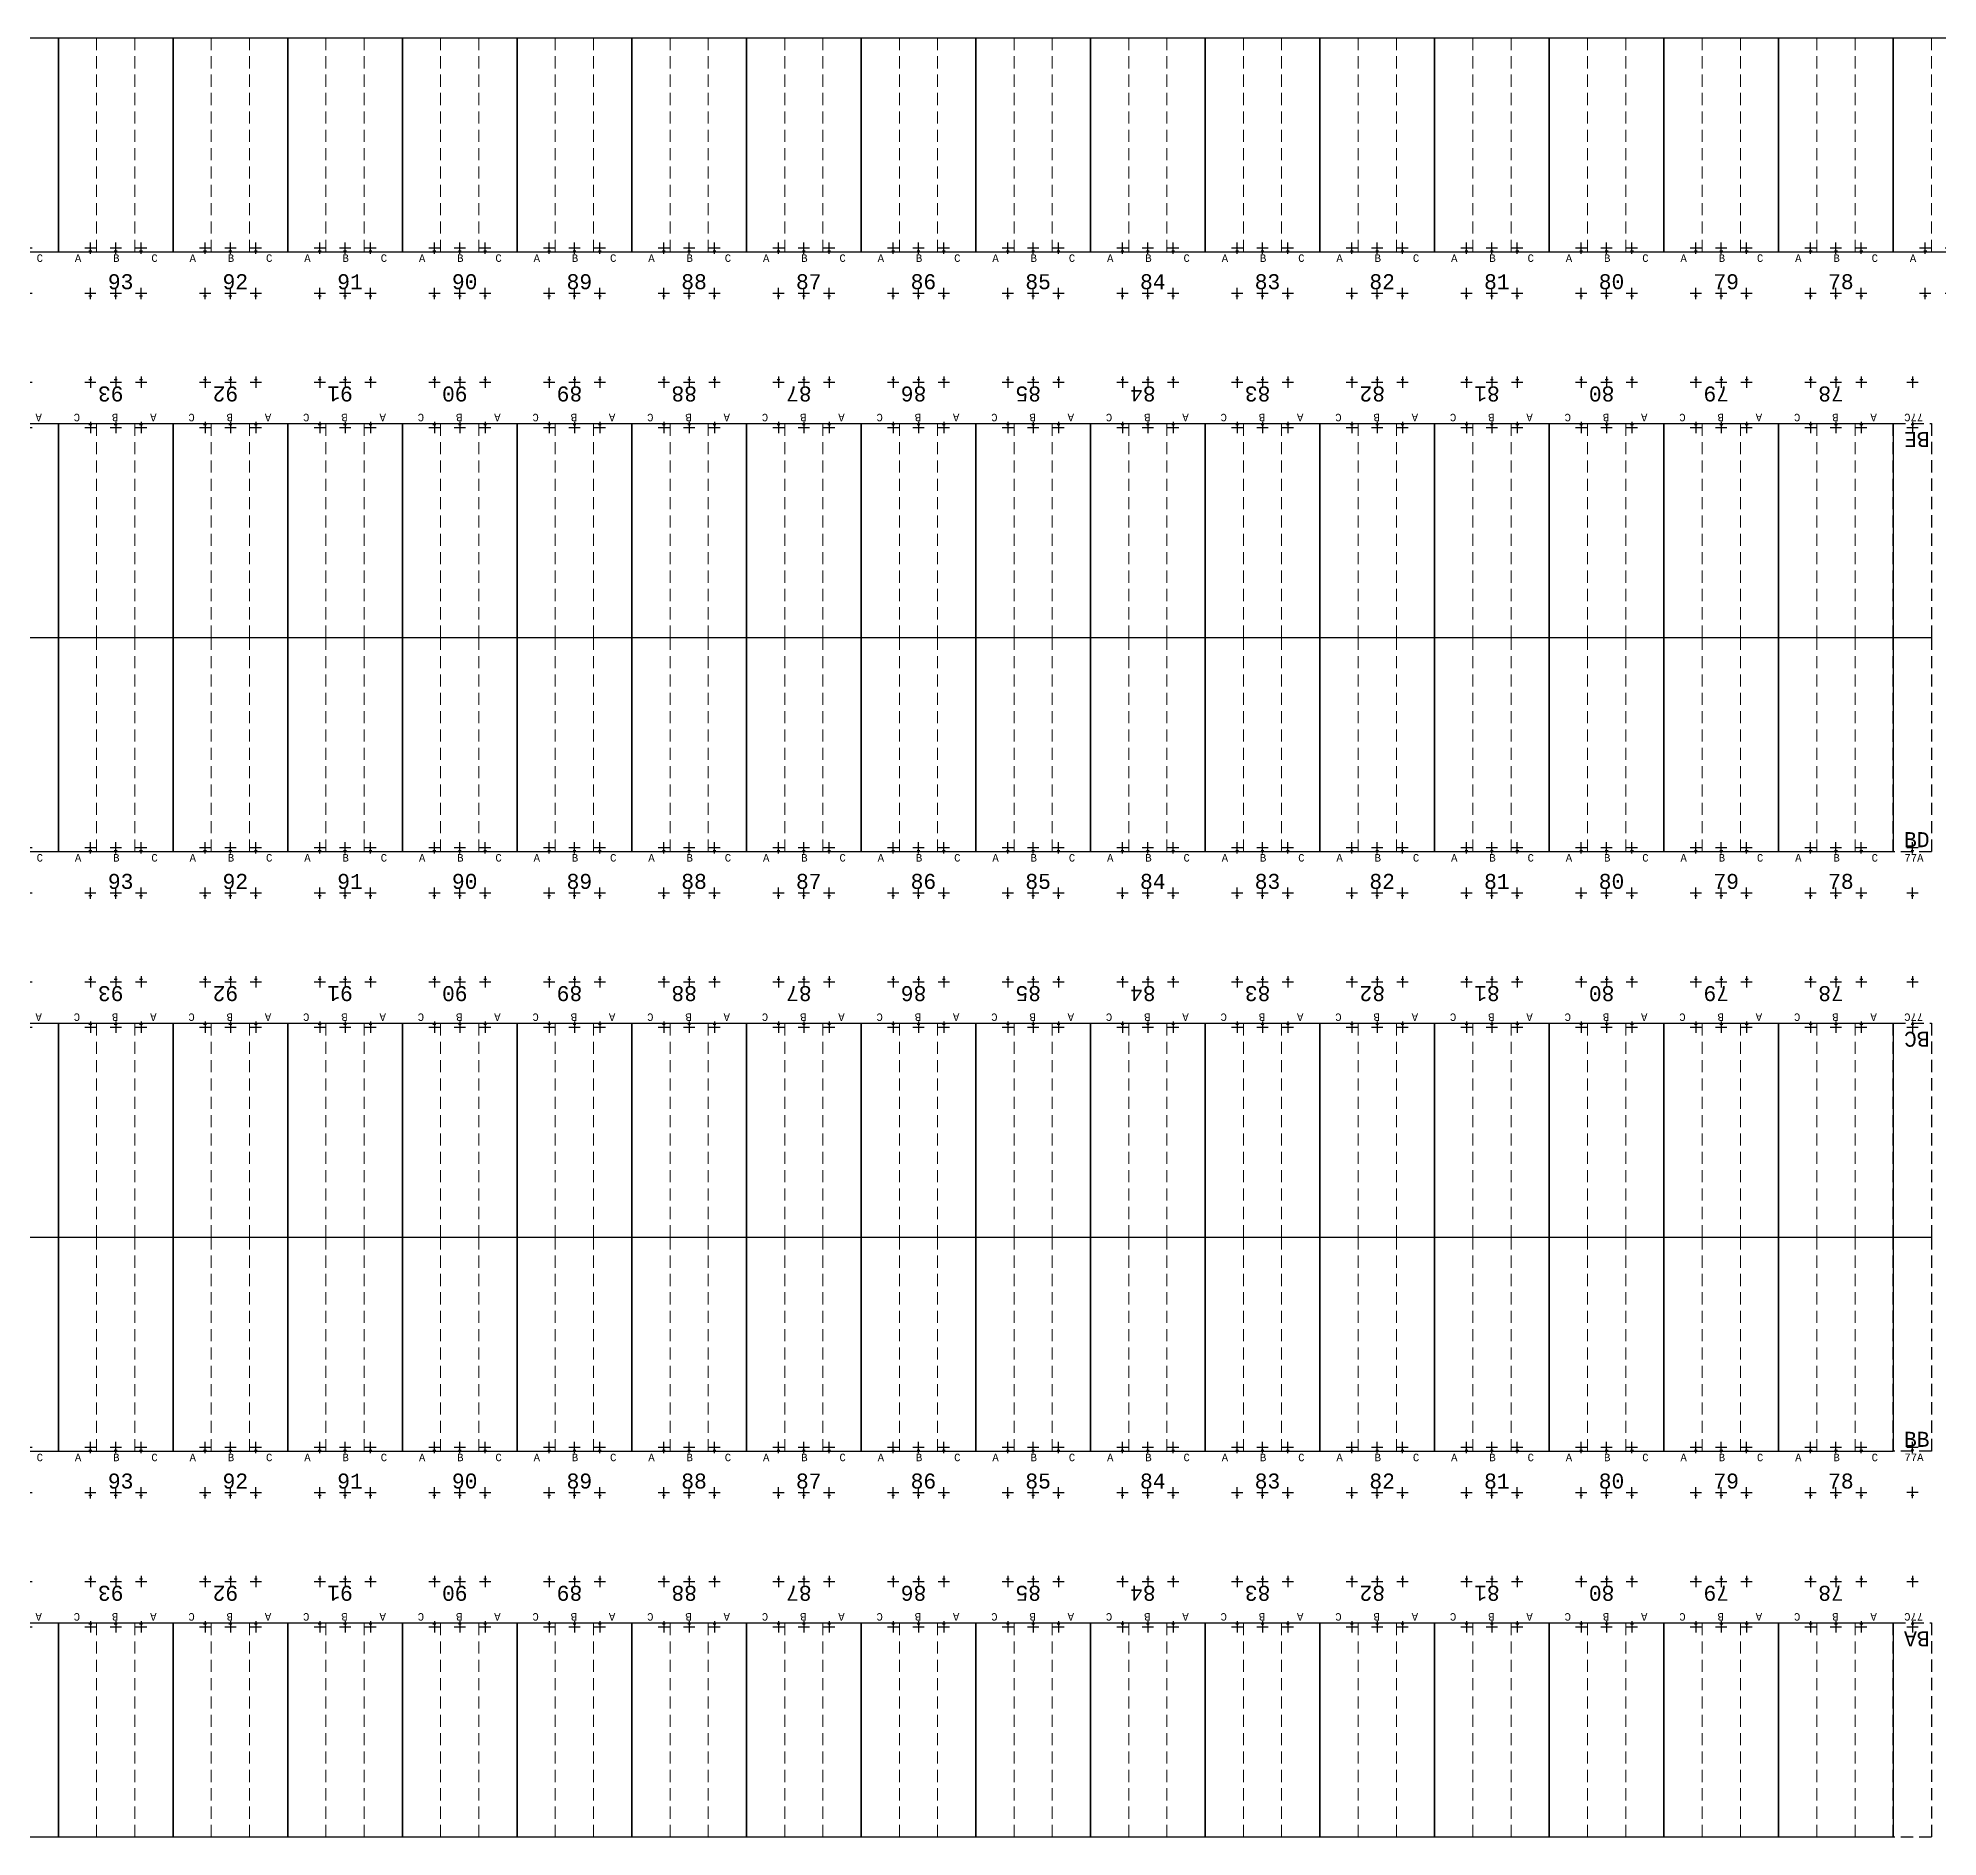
# Model space of a CAD drawing. Header units: millimetres. Extents: x 943 to 655635, y 611 to 177910.
# Drawn here: x 132482 to 182979, y 611 to 48426 of the extents above; entities that cross this region are included whole.
import ezdxf

# ---------------------------------------------------------------- set-up
doc = ezdxf.new("R2010")
doc.units = ezdxf.units.MM
doc.linetypes.add('DASHED', pattern=[0.75, 0.5, -0.25])
doc.layers.add('Bin location transponder', color=250, linetype='Continuous')
doc.layers.add('WF_numbers', color=6, linetype='Continuous')
for name, color, linetype, lineweight in [('WF buffer', 1, 'DASHED', 30), ('WF transponder', 3, 'Continuous', 30), ('WF_all_bays', 5, 'Continuous', 30), ('WF_sketch_stock_areas', 30, 'Continuous', 30)]:
    doc.layers.add(name, color=color, linetype=linetype, lineweight=lineweight)
doc.styles.add('WF_txt', font='consola.ttf')

# ---------------------------------------------------------------- blocks, each defined once
blk = doc.blocks.new('Bin location transponder')
at = {"layer": 'Bin location transponder', "color": 3, "lineweight": 30}
for p, q in [((-600, 0), (600, 0)), ((-150, 300), (150, 300)), ((0, 600), (0, -600))]:
    blk.add_line(p, q, dxfattribs=at)
blk = doc.blocks.new('WF 120x224in bay')
at = {"layer": 'WF_all_bays', "linetype": 'DASHED', "lineweight": 5, "ltscale": 650}
for p, q in [((1016, 5690), (1016, 0)), ((2032, 5690), (2032, 0))]:
    blk.add_line(p, q, dxfattribs=at)
at = {"layer": 'WF_all_bays'}
blk.add_lwpolyline([(0, 5690), (3048, 5690), (3048, 0), (0, 0)], close=True, dxfattribs=at)
at = {"layer": 'WF transponder', "xscale": 0.25, "yscale": 0.25, "zscale": 0.25, "rotation": 180.0000000062352}
for p in [(850, 100), (1524, 100), (2198, 100), (850, -1100), (1524, -1100), (2198, -1100)]:
    blk.add_blockref('Bin location transponder', p, dxfattribs=at)
at = {"layer": 'WF_numbers', "linetype": 'DASHED', "char_height": 200, "attachment_point": 1, "rotation": 0, "style": 'WF_txt'}
for s, insert in [('A', (439, -62, -723)), ('B', (1455, -62, -723)), ('C', (2471, -62, -723))]:
    blk.add_mtext_dynamic_manual_height_columns(s, width=423.53, gutter_width=2118, heights=[0], dxfattribs=dict(at, insert=insert))
blk = doc.blocks.new('WF 40x224in buffer')
at = {"layer": 'WF buffer', "ltscale": 650}
blk.add_lwpolyline([(0, 5690), (1016, 5690), (1016, 0), (0, 0)], close=True, dxfattribs=at)
at = {"layer": 'WF transponder', "xscale": 0.25, "yscale": 0.25, "zscale": 0.25, "rotation": 180.0000000062352}
for p in [(508, 100), (508, -1100)]:
    blk.add_blockref('Bin location transponder', p, dxfattribs=at)

msp = doc.modelspace()

# ---------------------------------------------------------------- block references
at = {"layer": 'WF_all_bays'}
for p in [(129975, 42737, -362), (133023, 42737, -362), (136071, 42737, -362), (139119, 42737, -362), (142167, 42737, -362), (145215, 42737, -362), (148263, 42737, -362), (151311, 42737, -362), (154359, 42737, -362), (157407, 42737, -362), (160455, 42737, -362), (163503, 42737, -362), (166551, 42737, -362), (169599, 42737, -362), (172647, 42737, -362), (175695, 42737, -362), (178743, 42737, -362), (181791, 42737, -362), (129975, 26798, -362), (133023, 26798, -362), (136071, 26798, -362), (139119, 26798, -362), (142167, 26798, -362), (145215, 26798, -362), (148263, 26798, -362), (151311, 26798, -362), (154359, 26798, -362), (157407, 26798, -362), (160455, 26798, -362), (163503, 26798, -362), (166551, 26798, -362), (169599, 26798, -362), (172647, 26798, -362), (175695, 26798, -362), (178743, 26798, -362), (129975, 10860, -362), (133023, 10860, -362), (136071, 10860, -362), (139119, 10860, -362), (142167, 10860, -362), (145215, 10860, -362), (148263, 10860, -362), (151311, 10860, -362), (154359, 10860, -362), (157407, 10860, -362), (160455, 10860, -362), (163503, 10860, -362), (166551, 10860, -362), (169599, 10860, -362), (172647, 10860, -362), (175695, 10860, -362), (178743, 10860, -362)]:
    msp.add_blockref('WF 120x224in bay', p, dxfattribs=at)
at = {"layer": 'WF_all_bays', "rotation": 179.9999999999968}
for p in [(133023, 38177, -40389), (136071, 38177, -40389), (139119, 38177, -40389), (142167, 38177, -40389), (145215, 38177, -40389), (148263, 38177, -40389), (151311, 38177, -40389), (154359, 38177, -40389), (157407, 38177, -40389), (160455, 38177, -40389), (163503, 38177, -40389), (166551, 38177, -40389), (169599, 38177, -40389), (172647, 38177, -40389), (175695, 38177, -40389), (178743, 38177, -40389), (181791, 38177, -40389), (133023, 22239, -362), (136071, 22239, -362), (139119, 22239, -362), (142167, 22239, -362), (145215, 22239, -362), (148263, 22239, -362), (151311, 22239, -362), (154359, 22239, -362), (157407, 22239, -362), (160455, 22239, -362), (163503, 22239, -362), (166551, 22239, -362), (169599, 22239, -362), (172647, 22239, -362), (175695, 22239, -362), (178743, 22239, -362), (181791, 22239, -362), (133023, 6300, -362), (136071, 6300, -362), (139119, 6300, -362), (142167, 6300, -362), (145215, 6300, -362), (148263, 6300, -362), (151311, 6300, -362), (154359, 6300, -362), (157407, 6300, -362), (160455, 6300, -362), (163503, 6300, -362), (166551, 6300, -362), (169599, 6300, -362), (172647, 6300, -362), (175695, 6300, -362), (178743, 6300, -362), (181791, 6300, -362)]:
    msp.add_blockref('WF 120x224in bay', p, dxfattribs=at)
at = {"layer": 'WF_sketch_stock_areas'}
for p, rotation in [((182807, 38177, -40389), 180.0000000018447), ((182807, 22239, -40389), 179.9999999971878), ((182807, 6300, -40389), 180.000000001611)]:
    msp.add_blockref('WF 40x224in buffer', p, dxfattribs=dict(at, rotation=rotation))
for p in [(181791, 26798, -40389), (181791, 10865, -80416)]:
    msp.add_blockref('WF 40x224in buffer', p, dxfattribs=at)

# ---------------------------------------------------------------- texts
at = {"layer": 'WF_numbers', "linetype": 'DASHED', "char_height": 400, "attachment_point": 1, "style": 'WF_txt'}
for s, insert in [('93', (134339, 42149, -362)), ('92', (137387, 42149, -362)), ('91', (140435, 42149, -362)), ('90', (143483, 42149, -362)), ('89', (146531, 42149, -362)), ('88', (149579, 42149, -362)), ('87', (152627, 42149, -362)), ('86', (155675, 42149, -362)), ('85', (158723, 42149, -362)), ('84', (161771, 42149, -362)), ('83', (164819, 42149, -362)), ('82', (167867, 42149, -362)), ('81', (170915, 42149, -362)), ('80', (173963, 42149, -362)), ('79', (177011, 42149, -362)), ('78', (180059, 42149, -362)), ('BD', (182077, 27319, -364828)), ('93', (134339, 26210, -40389)), ('92', (137387, 26210, -40389)), ('91', (140435, 26210, -40389)), ('90', (143483, 26210, -40389)), ('89', (146531, 26210, -40389)), ('88', (149579, 26210, -40389)), ('87', (152627, 26210, -40389)), ('86', (155675, 26210, -40389)), ('85', (158723, 26210, -40389)), ('84', (161771, 26210, -40389)), ('83', (164819, 26210, -40389)), ('82', (167867, 26210, -40389)), ('81', (170915, 26210, -40389)), ('80', (173963, 26210, -40389)), ('79', (177011, 26210, -40389)), ('78', (180059, 26210, -40389)), ('BB', (182077, 11381, -364828)), ('93', (134339, 10272, -362)), ('92', (137387, 10272, -362)), ('91', (140435, 10272, -362)), ('90', (143483, 10272, -362)), ('89', (146531, 10272, -362)), ('88', (149579, 10272, -362)), ('87', (152627, 10272, -362)), ('86', (155675, 10272, -362)), ('85', (158723, 10272, -362)), ('84', (161771, 10272, -362)), ('83', (164819, 10272, -362)), ('82', (167867, 10272, -362)), ('81', (170915, 10272, -362)), ('80', (173963, 10272, -362)), ('79', (177011, 10272, -362)), ('78', (180059, 10272, -362))]:
    msp.add_mtext_dynamic_manual_height_columns(s, width=423.53, gutter_width=2118, heights=[0], dxfattribs=dict(at, insert=insert))
at = {"layer": 'WF_numbers', "linetype": 'DASHED', "style": 'WF_txt'}
for s, insert, char_height, attachment_point, rotation in [('93', (134754, 38765, -40389), 400, 1, 180), ('92', (137802, 38765, -40389), 400, 1, 180), ('91', (140850, 38765, -40389), 400, 1, 180), ('90', (143898, 38765, -40389), 400, 1, 180), ('89', (146946, 38765, -40389), 400, 1, 180), ('88', (149994, 38765, -40389), 400, 1, 180), ('87', (153042, 38765, -40389), 400, 1, 180), ('86', (156090, 38765, -40389), 400, 1, 180), ('85', (159138, 38765, -40389), 400, 1, 180), ('84', (162186, 38765, -40389), 400, 1, 180), ('83', (165234, 38765, -40389), 400, 1, 180), ('82', (168282, 38765, -40389), 400, 1, 180), ('81', (171330, 38765, -40389), 400, 1, 180), ('80', (174378, 38765, -40389), 400, 1, 180), ('79', (177426, 38765, -40389), 400, 1, 180), ('78', (180474, 38765, -40389), 400, 1, 180), ('77C', (182588, 38240, -41112), 200, 1, 180), ('BE', (182077, 37553, -364828), 400, 3, 180), ('77A', (182085, 26736, -41112), 200, 1, 0), ('93', (134754, 22827, -362), 400, 1, 180), ('92', (137802, 22827, -362), 400, 1, 180), ('91', (140850, 22827, -362), 400, 1, 180), ('90', (143898, 22827, -362), 400, 1, 180), ('89', (146946, 22827, -362), 400, 1, 180), ('88', (149994, 22827, -362), 400, 1, 180), ('87', (153042, 22827, -362), 400, 1, 180), ('86', (156090, 22827, -362), 400, 1, 180), ('85', (159138, 22827, -362), 400, 1, 180), ('84', (162186, 22827, -362), 400, 1, 180), ('83', (165234, 22827, -362), 400, 1, 180), ('82', (168282, 22827, -362), 400, 1, 180), ('81', (171330, 22827, -362), 400, 1, 180), ('80', (174378, 22827, -362), 400, 1, 180), ('79', (177426, 22827, -362), 400, 1, 180), ('78', (180474, 22827, -362), 400, 1, 180), ('77C', (182588, 22301, -41112), 200, 1, 180), ('BC', (182077, 21615, -364828), 400, 3, 180), ('77A', (182085, 10802, -81139), 200, 1, 0), ('93', (134754, 6888, -40389), 400, 1, 180), ('92', (137802, 6888, -40389), 400, 1, 180), ('91', (140850, 6888, -40389), 400, 1, 180), ('90', (143898, 6888, -40389), 400, 1, 180), ('89', (146946, 6888, -40389), 400, 1, 180), ('88', (149994, 6888, -40389), 400, 1, 180), ('87', (153042, 6888, -40389), 400, 1, 180), ('86', (156090, 6888, -40389), 400, 1, 180), ('85', (159138, 6888, -40389), 400, 1, 180), ('84', (162186, 6888, -40389), 400, 1, 180), ('83', (165234, 6888, -40389), 400, 1, 180), ('82', (168282, 6888, -40389), 400, 1, 180), ('81', (171330, 6888, -40389), 400, 1, 180), ('80', (174378, 6888, -40389), 400, 1, 180), ('79', (177426, 6888, -40389), 400, 1, 180), ('78', (180474, 6888, -40389), 400, 1, 180), ('77C', (182588, 6363, -41112), 200, 1, 180), ('BA', (182077, 5676, -364828), 400, 3, 180)]:
    msp.add_mtext_dynamic_manual_height_columns(s, width=423.53, gutter_width=2118, heights=[0], dxfattribs=dict(at, insert=insert, char_height=char_height, attachment_point=attachment_point, rotation=rotation))

doc.saveas('drawing.dxf')
